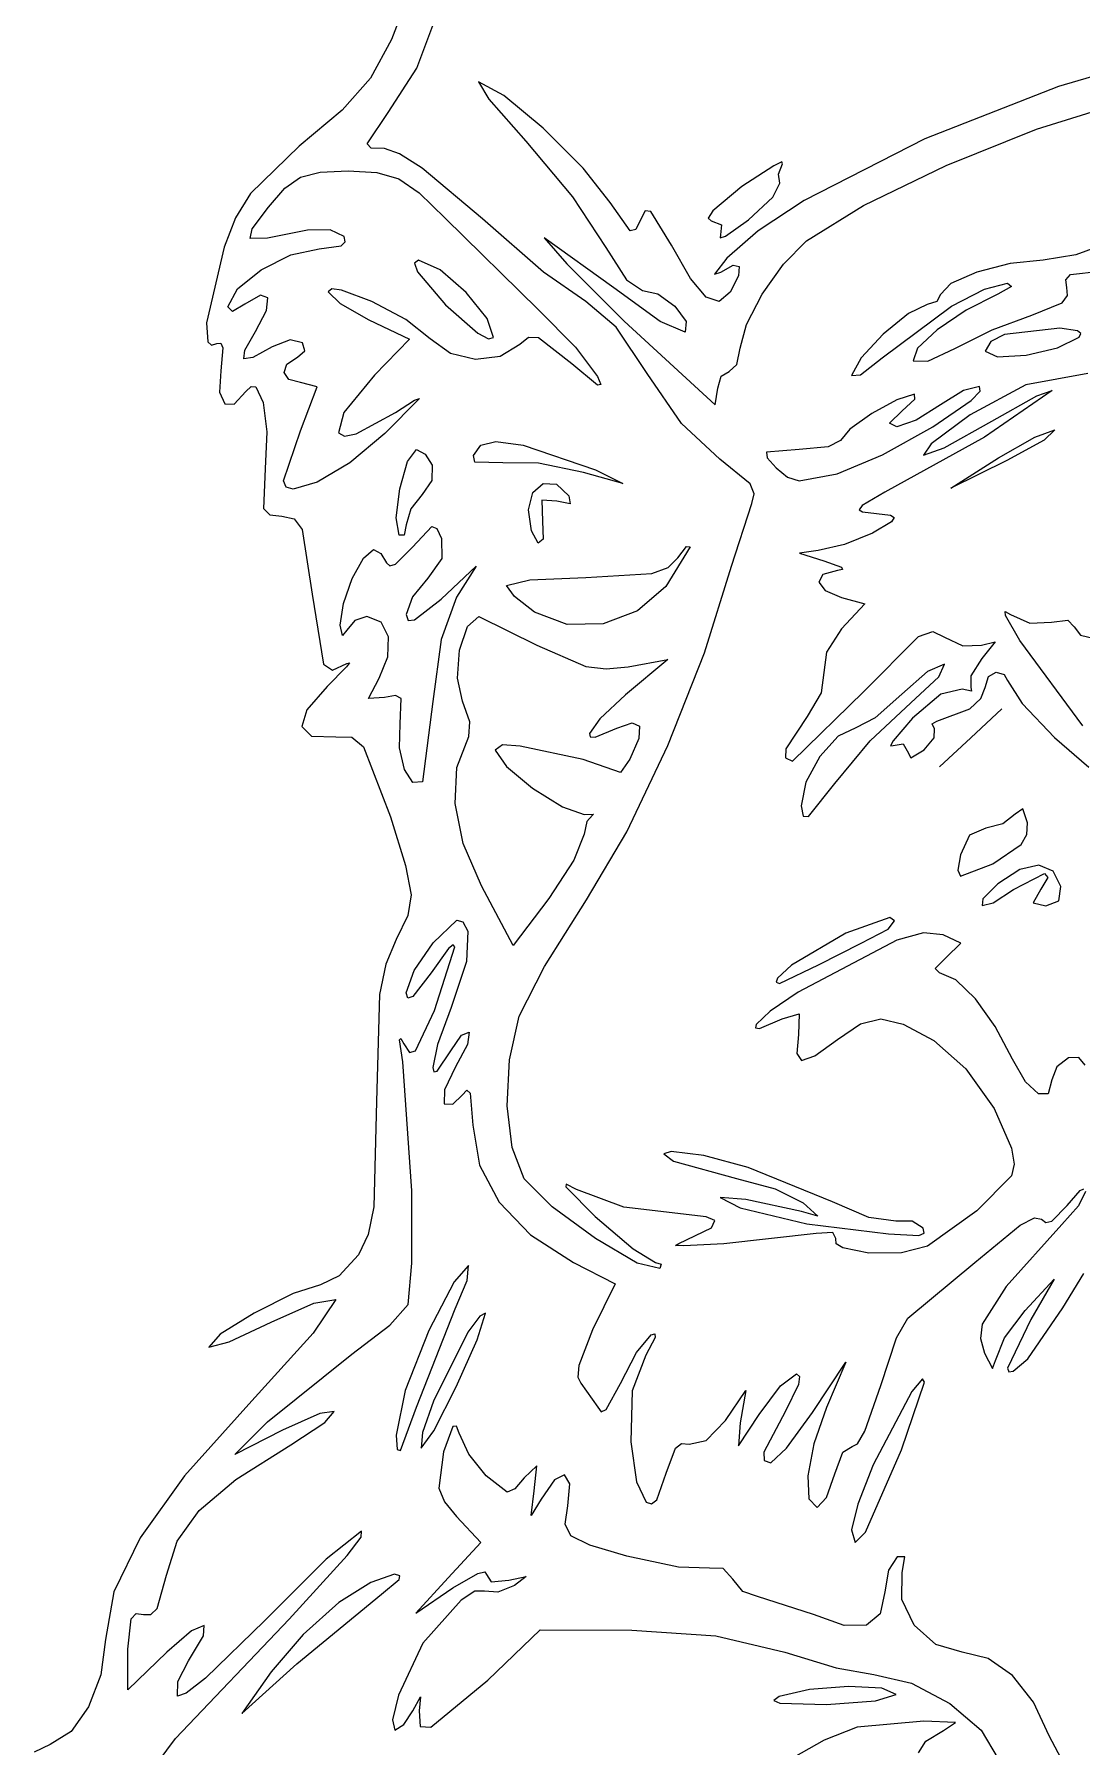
# Model space of a CAD drawing. Extents: x 11 to 198, y 0 to 191.
# Drawn here: x 51.7 to 84.9, y 96.8 to 151.1 of the extents above; entities that cross this region are included whole.
import ezdxf

# ---------------------------------------------------------------- set-up
doc = ezdxf.new("R2010")
doc.units = 0

msp = doc.modelspace()

# ---------------------------------------------------------------- linework, layer by layer
at = {"layer": 'Layer 1'}
for p, q in [((63.716998, 152.704774), (63.034974, 150.919409)), ((63.842587, 150.012372), (64.409854, 151.530376)), ((63.034974, 150.919409), (62.367138, 149.693373)), ((62.927481, 148.607611), (63.842587, 150.012372)), ((86.134678, 150.004353), (84.167247, 149.426656)), ((62.367138, 149.693373), (61.471826, 148.680459)), ((66.595932, 149.144991), (65.793803, 149.57775)), ((65.793803, 149.57775), (66.118094, 149.026049)), ((84.167247, 149.426656), (79.9346, 147.772717)), ((61.471826, 148.680459), (60.107374, 147.53446)), ((66.118094, 149.026049), (67.29064, 147.699913)), ((67.840973, 148.105343), (66.595932, 149.144991)), ((83.476453, 148.077826), (86.020329, 148.872547)), ((62.262407, 147.608102), (62.927481, 148.607611)), ((69.10533, 146.846752), (67.840973, 148.105343)), ((62.390211, 147.480386), (62.262407, 147.608102)), ((67.29064, 147.699913), (68.769176, 145.933862)), ((79.9346, 147.772717), (76.110536, 145.815235)), ((80.610346, 146.92433), (83.476453, 148.077826)), ((60.107374, 147.53446), (58.563529, 146.040842)), ((62.810712, 147.461082), (62.390211, 147.480386)), ((63.289834, 147.29801), (62.810712, 147.461082)), ((64.011877, 146.840986), (63.289834, 147.29801)), ((75.401596, 147.037544), (75.14996, 146.919876)), ((75.42817, 146.982009), (75.401596, 147.037544)), ((59.656066, 146.210517), (60.152485, 146.557706)), ((60.152485, 146.557706), (60.771341, 146.717172)), ((60.771341, 146.717172), (61.659244, 146.755526)), ((61.659244, 146.755526), (62.576092, 146.709825)), ((62.576092, 146.709825), (63.26315, 146.508714)), ((63.26315, 146.508714), (63.917663, 146.056182)), ((65.915511, 145.238228), (64.011877, 146.840986)), ((69.965402, 145.757164), (69.10533, 146.846752)), ((75.14996, 146.919876), (74.140177, 146.25952)), ((75.302272, 146.650751), (75.42817, 146.982009)), ((75.340681, 146.366059), (75.302272, 146.650751)), ((77.990898, 145.66262), (80.610346, 146.92433)), ((58.563529, 146.040842), (58.095613, 145.266764)), ((59.135471, 145.608998), (59.656066, 146.210517)), ((63.917663, 146.056182), (64.73688, 145.25622)), ((68.769176, 145.933862), (69.829936, 144.325238)), ((74.140177, 146.25952), (73.221455, 145.491434)), ((74.349022, 145.205772), (75.113668, 145.92125)), ((75.113668, 145.92125), (75.340681, 146.366059)), ((58.617515, 144.918859), (59.135471, 145.608998)), ((70.602431, 144.862299), (69.965402, 145.757164)), ((71.070016, 145.48843), (70.921431, 145.204361)), ((71.252601, 145.474545), (71.070016, 145.48843)), ((71.909209, 144.398263), (71.252601, 145.474545)), ((73.221455, 145.491434), (73.068118, 145.257212)), ((76.110536, 145.815235), (74.653834, 144.858109)), ((76.186995, 144.543255), (77.990898, 145.66262)), ((58.095613, 145.266764), (57.730356, 144.340055)), ((58.562912, 144.618617), (58.617515, 144.918859)), ((60.371605, 144.874161), (59.103621, 144.629857)), ((61.097357, 144.891447), (60.371605, 144.874161)), ((61.538947, 144.672725), (61.097357, 144.891447)), ((64.73688, 145.25622), (67.686457, 142.364145)), ((67.847808, 143.550847), (65.915511, 145.238228)), ((70.774036, 144.894705), (70.602431, 144.862299)), ((70.921431, 145.204361), (70.774036, 144.894705)), ((73.068118, 145.257212), (73.161571, 145.170494)), ((73.161571, 145.170494), (73.496357, 145.051696)), ((73.496357, 145.051696), (73.457552, 144.732344)), ((73.613832, 144.691775), (74.349022, 145.205772)), ((74.653834, 144.858109), (73.66181, 143.98763)), ((57.730356, 144.340055), (57.173408, 141.944604)), ((59.103621, 144.629857), (58.562912, 144.618617)), ((59.850039, 144.093634), (60.746255, 144.28608)), ((60.746255, 144.28608), (61.446607, 144.38693)), ((61.446607, 144.38693), (61.571954, 144.508281)), ((61.571954, 144.508281), (61.538947, 144.672725)), ((70.08323, 143.051004), (67.871665, 144.638858)), ((67.871665, 144.638858), (68.589337, 143.813567)), ((69.829936, 144.325238), (70.486808, 143.307518)), ((72.509301, 143.345342), (71.909209, 144.398263)), ((73.457552, 144.732344), (73.44871, 144.634966)), ((73.44871, 144.634966), (73.613832, 144.691775)), ((75.461083, 143.802669), (76.186995, 144.543255)), ((85.78044, 144.491044), (84.718005, 144.097211)), ((58.905768, 143.620167), (59.850039, 144.093634)), ((63.891624, 143.933302), (63.76028, 143.836839)), ((63.76028, 143.836839), (63.865077, 143.557417)), ((64.574629, 143.623398), (63.891624, 143.933302)), ((68.589337, 143.813567), (70.407345, 141.997345)), ((73.66181, 143.98763), (73.268904, 143.480556)), ((73.466018, 143.546305), (73.861257, 143.773868)), ((73.861257, 143.773868), (74.052997, 143.723487)), ((74.782101, 142.849788), (75.461083, 143.802669)), ((82.635744, 143.822662), (81.579736, 143.547186)), ((83.678589, 143.933302), (82.635744, 143.822662)), ((84.718005, 144.097211), (83.678589, 143.933302)), ((58.159075, 143.021487), (58.905768, 143.620167)), ((63.865077, 143.557417), (64.74711, 142.50949)), ((65.400676, 142.902396), (64.574629, 143.623398)), ((69.197757, 142.615676), (67.847808, 143.550847)), ((70.486808, 143.307518), (70.993397, 142.962104)), ((73.005246, 142.758287), (72.509301, 143.345342)), ((73.268904, 143.480556), (73.466018, 143.546305)), ((74.025861, 143.42744), (73.764469, 142.918007)), ((74.052997, 143.723487), (74.025861, 143.42744)), ((81.579736, 143.547186), (80.761853, 143.191542)), ((81.821885, 143.010788), (82.550052, 143.20411)), ((82.550052, 143.20411), (82.679698, 143.091485)), ((84.403228, 143.309657), (84.547481, 143.469664)), ((84.437767, 143.060882), (84.403228, 143.309657)), ((84.547481, 143.469664), (85.487987, 143.580524)), ((57.855592, 142.453398), (58.159075, 143.021487)), ((58.882948, 142.824603), (58.393226, 142.529246)), ((59.117214, 142.739457), (58.882948, 142.824603)), ((59.072478, 142.334628), (59.117214, 142.739457)), ((61.143617, 143.01664), (61.030594, 142.92224)), ((61.030594, 142.92224), (61.408287, 142.551823)), ((61.446955, 142.982047), (61.143617, 143.01664)), ((62.410176, 142.624143), (61.446955, 142.982047)), ((66.06645, 142.083367), (65.400676, 142.902396)), ((71.550081, 141.985085), (70.08323, 143.051004)), ((70.993397, 142.962104), (71.475154, 142.86455)), ((71.475154, 142.86455), (72.011383, 142.466627)), ((73.416988, 142.621155), (73.005246, 142.758287)), ((73.764469, 142.918007), (73.416988, 142.621155)), ((74.279662, 141.894063), (74.782101, 142.849788)), ((80.433384, 142.840396), (80.309515, 142.615676)), ((80.761853, 143.191542), (80.433384, 142.840396)), ((80.783428, 142.470861), (81.821885, 143.010788)), ((82.248427, 142.850274), (81.240281, 142.345531)), ((82.679698, 143.091485), (82.248427, 142.850274)), ((84.285543, 142.579208), (84.455219, 142.80379)), ((84.455219, 142.80379), (84.437767, 143.060882)), ((58.001642, 142.304923), (57.855592, 142.453398)), ((58.393226, 142.529246), (58.001642, 142.304923)), ((58.72519, 141.670937), (59.072478, 142.334628)), ((61.408287, 142.551823), (62.31647, 142.03959)), ((63.491469, 142.045047), (62.410176, 142.624143)), ((64.74711, 142.50949), (65.767565, 141.619519)), ((67.686457, 142.364145), (68.860722, 141.167699)), ((70.152154, 141.810857), (69.197757, 142.615676)), ((72.011383, 142.466627), (72.375168, 141.989065)), ((78.5813, 140.832736), (80.783428, 142.470861)), ((79.417935, 142.239157), (78.617018, 141.580052)), ((80.011814, 142.52219), (79.417935, 142.239157)), ((80.309515, 142.615676), (80.011814, 142.52219)), ((81.240281, 142.345531), (80.328741, 141.726455)), ((82.07217, 141.725794), (83.328986, 142.183523)), ((83.328986, 142.183523), (84.285543, 142.579208)), ((57.173408, 141.944604), (57.221363, 141.345334)), ((58.384175, 141.080348), (58.72519, 141.670937)), ((62.31647, 142.03959), (63.602346, 141.426462)), ((64.26204, 141.441278), (63.491469, 142.045047)), ((65.767565, 141.619519), (66.107946, 141.43882)), ((66.268642, 141.479378), (66.06645, 142.083367)), ((71.138036, 140.342728), (70.152154, 141.810857)), ((70.407345, 141.997345), (73.289629, 139.35001)), ((72.339598, 141.652592), (71.550081, 141.985085)), ((72.375168, 141.989065), (72.339598, 141.652592)), ((74.08338, 141.144945), (74.279662, 141.894063)), ((78.617018, 141.580052), (77.913336, 140.829864)), ((80.328741, 141.726455), (79.705002, 141.142767)), ((80.887057, 141.128364), (82.07217, 141.725794)), ((82.461857, 141.57357), (82.025912, 141.351893)), ((84.213047, 141.77311), (82.461857, 141.57357)), ((84.76681, 141.688713), (84.213047, 141.77311)), ((84.871178, 141.6037), (84.76681, 141.688713)), ((84.82547, 141.491373), (84.871178, 141.6037)), ((57.221363, 141.345334), (57.330421, 141.241006)), ((57.330421, 141.241006), (57.497522, 141.284292)), ((57.497522, 141.284292), (57.627879, 141.29966)), ((57.627879, 141.29966), (57.694505, 141.153764)), ((57.694505, 141.153764), (57.629814, 140.423161)), ((58.352921, 140.808086), (58.384175, 141.080348)), ((59.255415, 141.185867), (58.640358, 140.845982)), ((59.821536, 141.399915), (59.255415, 141.185867)), ((60.220968, 141.313925), (59.821536, 141.399915)), ((60.060454, 140.857078), (60.28954, 141.056133)), ((60.28954, 141.056133), (60.220968, 141.313925)), ((63.602346, 141.426462), (62.492859, 140.281697)), ((64.904262, 140.97458), (64.26204, 141.441278)), ((66.107946, 141.43882), (66.268642, 141.479378)), ((67.102256, 141.258892), (66.481069, 140.8733)), ((67.380179, 141.47606), (67.102256, 141.258892)), ((67.689984, 141.466943), (67.380179, 141.47606)), ((68.747613, 140.64153), (67.689984, 141.466943)), ((68.860722, 141.167699), (69.56641, 140.247477)), ((73.979751, 140.622701), (74.08338, 141.144945)), ((79.705002, 141.142767), (79.560258, 140.744189)), ((80.029718, 140.728182), (80.887057, 141.128364)), ((82.025912, 141.351893), (81.844496, 141.045814)), ((81.844496, 141.045814), (82.237, 140.863913)), ((83.139588, 140.918549), (84.139874, 141.148208)), ((84.139874, 141.148208), (84.82547, 141.491373)), ((58.640358, 140.845982), (58.352921, 140.808086)), ((59.633329, 140.372361), (59.724191, 140.638532)), ((59.724191, 140.638532), (60.060454, 140.857078)), ((65.696171, 140.781892), (64.904262, 140.97458)), ((66.481069, 140.8733), (65.696171, 140.781892)), ((69.563676, 139.965343), (68.747613, 140.64153)), ((73.730602, 140.405522), (73.979751, 140.622701)), ((77.913336, 140.829864), (77.61116, 140.273583)), ((77.896205, 140.29228), (78.5813, 140.832736)), ((79.560258, 140.744189), (80.029718, 140.728182)), ((82.237, 140.863913), (83.139588, 140.918549)), ((57.629814, 140.423161), (57.590044, 139.745778)), ((59.778078, 140.147465), (59.633329, 140.372361)), ((60.148649, 140.052744), (59.778078, 140.147465)), ((60.677816, 139.919394), (60.148649, 140.052744)), ((62.492859, 140.281697), (61.529113, 139.101109)), ((69.663601, 139.988075), (69.563676, 139.965343)), ((69.56641, 140.247477), (69.663601, 139.988075)), ((72.224813, 138.756638), (71.138036, 140.342728)), ((73.377824, 139.876355), (73.481453, 140.250079)), ((73.481453, 140.250079), (73.730602, 140.405522)), ((77.61116, 140.273583), (77.896205, 140.29228)), ((83.133811, 139.982718), (81.369657, 139.031804)), ((85.099579, 140.34308), (83.133811, 139.982718)), ((57.590044, 139.745778), (57.752449, 139.374484)), ((58.052238, 139.362958), (58.424623, 139.764877)), ((58.424623, 139.764877), (58.585865, 139.931316)), ((58.585865, 139.931316), (58.735007, 139.91284)), ((58.735007, 139.91284), (58.972267, 139.421139)), ((58.972267, 139.421139), (59.086958, 138.489767)), ((60.148649, 138.519571), (60.677816, 139.919394)), ((63.92377, 139.544303), (62.826587, 138.432787)), ((63.167018, 139.108005), (63.766338, 139.498199)), ((63.766338, 139.498199), (63.92377, 139.544303)), ((73.289629, 139.35001), (73.377824, 139.876355)), ((79.042981, 139.509047), (78.257846, 139.073432)), ((79.605767, 139.688677), (79.042981, 139.509047)), ((79.219475, 139.15951), (79.615292, 139.528736)), ((79.615292, 139.528736), (79.605767, 139.688677)), ((80.189703, 138.651818), (81.400988, 139.484975)), ((81.159886, 139.800023), (80.433384, 139.346835)), ((81.668107, 139.922216), (81.159886, 139.800023)), ((81.400988, 139.484975), (81.687262, 139.774337)), ((81.687262, 139.774337), (81.668107, 139.922216)), ((83.970336, 139.800508), (81.823682, 138.321971)), ((82.056163, 138.824371), (83.477064, 139.628087)), ((83.477064, 139.628087), (83.970336, 139.800508)), ((57.752449, 139.374484), (58.052238, 139.362958)), ((61.529113, 139.101109), (61.353562, 138.453822)), ((61.916199, 138.427049), (63.167018, 139.108005)), ((78.257846, 139.073432), (77.559825, 138.576434)), ((78.814706, 138.765148), (79.219475, 139.15951)), ((80.433384, 139.346835), (79.661109, 138.857488)), ((81.369657, 139.031804), (80.138214, 138.109053)), ((59.086958, 138.489767), (59.029637, 137.318714)), ((59.619482, 136.938067), (60.148649, 138.519571)), ((61.353562, 138.453822), (61.545733, 138.35742)), ((61.545733, 138.35742), (61.916199, 138.427049)), ((62.826587, 138.432787), (61.713197, 137.510113)), ((73.44203, 137.629865), (72.224813, 138.756638)), ((77.559825, 138.576434), (77.258382, 138.212654)), ((78.589347, 137.762768), (80.189703, 138.651818)), ((81.823682, 138.321971), (78.669494, 136.578586)), ((79.043086, 138.649393), (78.814706, 138.765148)), ((79.661109, 138.857488), (79.043086, 138.649393)), ((80.548175, 137.985195), (82.056163, 138.824371)), ((82.272063, 137.667965), (83.41815, 138.325763)), ((83.41815, 138.325763), (84.049358, 138.54991)), ((84.049358, 138.54991), (83.714396, 138.231043)), ((63.54772, 137.553786), (63.830946, 137.936076)), ((63.830946, 137.936076), (64.099013, 137.788218)), ((64.099013, 137.788218), (64.323424, 137.432662)), ((65.631177, 137.741376), (65.864358, 138.065898)), ((65.864358, 138.065898), (66.344787, 138.180794)), ((66.344787, 138.180794), (67.209324, 138.06828)), ((67.209324, 138.06828), (69.497266, 137.288023)), ((75.948165, 137.936076), (74.921977, 137.847837)), ((74.921977, 137.847837), (74.935388, 137.671013)), ((76.873545, 138.017347), (75.948165, 137.936076)), ((77.258382, 138.212654), (76.873545, 138.017347)), ((80.138214, 138.109053), (79.886622, 137.753469)), ((79.886622, 137.753469), (80.548175, 137.985195)), ((83.714396, 138.231043), (82.536999, 137.583298)), ((59.029637, 137.318714), (58.985364, 136.066353)), ((61.713197, 137.510113), (60.678786, 136.893397)), ((63.304513, 136.689888), (63.54772, 137.553786)), ((64.323424, 137.432662), (64.310503, 136.953236)), ((65.679017, 137.53241), (65.631177, 137.741376)), ((66.558625, 137.508509), (65.679017, 137.53241)), ((67.698275, 137.493384), (66.558625, 137.508509)), ((69.116266, 137.204414), (67.698275, 137.493384)), ((69.497266, 137.288023), (70.366423, 136.855164)), ((74.396867, 136.848285), (73.44203, 137.629865)), ((74.935388, 137.671013), (75.227439, 137.346584)), ((75.227439, 137.346584), (75.579969, 137.058381)), ((77.155018, 137.157848), (78.589347, 137.762768)), ((80.759351, 136.701353), (82.272063, 137.667965)), ((82.536999, 137.583298), (80.759351, 136.701353)), ((59.69776, 136.738993), (59.619482, 136.938067)), ((59.916499, 136.672695), (59.69776, 136.738993)), ((60.678786, 136.893397), (59.916499, 136.672695)), ((64.310503, 136.953236), (64.008393, 136.507678)), ((67.514869, 136.571751), (67.844633, 136.857281)), ((67.844633, 136.857281), (68.260322, 136.834571)), ((68.260322, 136.834571), (68.652363, 136.464992)), ((70.366423, 136.855164), (69.116266, 137.204414)), ((74.524854, 136.531413), (74.396867, 136.848285)), ((75.579969, 137.058381), (75.953236, 136.937229)), ((75.953236, 136.937229), (77.155018, 137.157848)), ((63.187115, 135.768839), (63.304513, 136.689888)), ((64.008393, 136.507678), (63.649309, 136.04964)), ((67.380598, 136.016611), (67.514869, 136.571751)), ((68.278418, 136.293542), (67.800007, 136.323484)), ((67.800007, 136.323484), (67.816632, 135.658894)), ((68.6928, 136.211124), (68.278418, 136.293542)), ((68.652363, 136.464992), (68.6928, 136.211124)), ((73.804333, 134.231907), (74.453444, 136.216989)), ((74.453444, 136.216989), (74.524854, 136.531413)), ((77.952914, 136.161559), (77.8559, 136.022118)), ((78.669494, 136.578586), (77.952914, 136.161559)), ((58.985364, 136.066353), (59.177672, 135.865159)), ((59.177672, 135.865159), (59.558099, 135.819408)), ((59.558099, 135.819408), (59.948365, 135.739647)), ((59.948365, 135.739647), (60.200816, 135.400925)), ((63.281318, 135.215099), (63.187115, 135.768839)), ((63.649309, 136.04964), (63.50004, 135.541066)), ((67.469278, 135.353565), (67.380598, 136.016611)), ((67.816632, 135.658894), (67.846309, 135.094537)), ((77.8559, 136.022118), (77.963938, 135.955933)), ((77.963938, 135.955933), (78.845883, 135.84763)), ((78.876382, 135.642126), (78.27522, 135.276218)), ((78.845883, 135.84763), (78.961573, 135.775376)), ((78.961573, 135.775376), (78.876382, 135.642126)), ((60.200816, 135.400925), (60.525769, 133.349962)), ((63.43579, 135.220656), (63.281318, 135.215099)), ((63.50004, 135.541066), (63.43579, 135.220656)), ((63.698301, 134.835157), (64.310371, 135.495999)), ((64.310371, 135.495999), (64.473498, 135.425013)), ((64.473498, 135.425013), (64.622932, 135.110677)), ((64.622932, 135.110677), (64.627078, 134.479645)), ((67.682576, 134.96886), (67.469278, 135.353565)), ((67.846309, 135.094537), (67.682576, 134.96886)), ((78.27522, 135.276218), (77.386126, 134.917057)), ((62.145907, 134.49094), (62.46887, 134.761074)), ((62.46887, 134.761074), (62.698264, 134.638087)), ((62.698264, 134.638087), (62.87527, 134.342327)), ((63.167459, 134.297039), (63.698301, 134.835157)), ((72.495879, 134.843624), (71.725059, 133.587382)), ((72.104295, 134.499313), (72.380785, 134.85628)), ((72.380785, 134.85628), (72.495879, 134.843624)), ((76.552826, 134.731793), (75.960909, 134.645319)), ((75.960909, 134.645319), (76.729215, 134.408296)), ((77.386126, 134.917057), (76.552826, 134.731793)), ((61.791227, 133.840897), (62.145907, 134.49094)), ((62.87527, 134.342327), (62.982041, 134.241085)), ((62.982041, 134.241085), (63.167459, 134.297039)), ((64.627078, 134.479645), (64.18196, 133.85761)), ((64.607057, 133.195798), (65.713722, 134.231907)), ((65.713722, 134.231907), (65.092833, 133.257887)), ((69.193877, 133.879129), (71.288452, 134.002689)), ((71.288452, 134.002689), (71.800901, 134.192561)), ((71.800901, 134.192561), (72.104295, 134.499313)), ((72.948405, 131.487746), (73.804333, 134.231907)), ((77.170187, 134.097146), (76.702024, 133.971612)), ((76.729215, 134.408296), (77.29538, 134.205757)), ((77.326463, 134.134601), (77.170187, 134.097146)), ((77.29538, 134.205757), (77.326463, 134.134601)), ((61.510962, 133.051484), (61.791227, 133.840897)), ((64.18196, 133.85761), (63.700374, 133.263135)), ((66.675042, 133.622659), (67.41495, 133.803811)), ((66.936142, 133.270411), (66.675042, 133.622659)), ((67.41495, 133.803811), (69.193877, 133.879129)), ((71.725059, 133.587382), (70.835083, 132.817587)), ((76.702024, 133.971612), (76.574213, 133.734225)), ((76.574213, 133.734225), (76.775346, 133.463634)), ((76.775346, 133.463634), (77.294013, 133.238484)), ((60.525769, 133.349962), (60.882207, 131.136897)), ((61.411241, 132.363242), (61.510962, 133.051484)), ((63.700374, 133.263135), (63.50004, 132.700145)), ((63.761581, 132.532046), (64.607057, 133.195798)), ((65.092833, 133.257887), (64.605999, 131.917816)), ((67.56369, 132.783753), (66.936142, 133.270411)), ((78.035552, 133.044456), (77.292249, 132.246472)), ((77.294013, 133.238484), (78.035552, 133.044456)), ((61.47968, 132.044287), (61.411241, 132.363242)), ((61.878408, 132.514804), (61.616911, 132.203434)), ((62.25685, 132.644406), (61.878408, 132.514804)), ((62.708169, 132.461), (62.25685, 132.644406)), ((62.938991, 131.992605), (62.708169, 132.461)), ((63.50004, 132.700145), (63.563524, 132.514661)), ((63.563524, 132.514661), (63.761581, 132.532046)), ((65.43979, 132.328929), (65.804739, 132.644406)), ((65.804739, 132.644406), (67.639184, 131.734944)), ((68.603883, 132.386735), (67.56369, 132.783753)), ((69.744519, 132.407692), (68.603883, 132.386735)), ((70.835083, 132.817587), (69.744519, 132.407692)), ((82.49046, 132.668312), (82.483405, 132.796873)), ((82.483405, 132.796873), (82.650947, 132.70332)), ((82.938416, 131.883508), (82.49046, 132.668312)), ((82.650947, 132.70332), (83.265442, 132.434327)), ((83.265442, 132.434327), (83.944231, 132.462725)), ((83.944231, 132.462725), (84.463035, 132.521154)), ((84.463035, 132.521154), (84.66672, 132.315264)), ((61.616911, 132.203434), (61.47968, 132.044287)), ((62.925139, 131.361953), (62.938991, 131.992605)), ((64.605999, 131.917816), (64.349882, 129.946713)), ((65.193639, 131.579237), (65.43979, 132.328929)), ((77.292249, 132.246472), (76.820981, 131.513532)), ((77.986869, 130.259627), (79.73797, 132.003541)), ((79.73797, 132.003541), (80.187046, 132.162991)), ((80.187046, 132.162991), (80.555092, 131.984006)), ((80.555092, 131.984006), (81.13797, 131.715145)), ((81.73196, 131.738119), (82.157366, 131.837823)), ((82.157366, 131.837823), (81.73584, 131.308083)), ((84.940123, 129.173776), (82.938416, 131.883508)), ((84.66672, 132.315264), (84.866392, 132.049402)), ((84.866392, 132.049402), (85.346523, 131.93885)), ((62.642437, 130.69178), (62.925139, 131.361953)), ((65.123304, 130.69044), (65.193639, 131.579237)), ((67.639184, 131.734944), (69.191893, 131.061403)), ((71.790323, 131.27845), (70.449414, 130.156968)), ((70.529494, 131.051966), (71.790323, 131.27845)), ((71.786883, 128.555003), (72.948405, 131.487746)), ((76.820981, 131.513532), (76.732037, 130.871344)), ((81.13797, 131.715145), (81.73196, 131.738119)), ((81.73584, 131.308083), (81.387913, 130.766304)), ((60.882207, 131.136897), (61.166276, 130.940929)), ((61.608929, 131.043764), (60.992847, 130.425785)), ((61.166276, 130.940929), (61.622555, 131.147922)), ((61.701418, 131.171911), (61.608929, 131.043764)), ((61.622555, 131.147922), (61.701418, 131.171911)), ((69.191893, 131.061403), (69.841892, 130.984453)), ((69.841892, 130.984453), (70.529494, 131.051966)), ((76.732037, 130.871344), (76.652794, 130.22307)), ((80.021824, 130.89939), (79.203953, 130.180604)), ((79.487939, 129.911435), (80.380379, 130.728557)), ((80.556856, 131.133458), (80.021824, 130.89939)), ((80.380379, 130.728557), (80.556856, 131.133458)), ((81.387913, 130.766304), (81.391882, 130.392271)), ((81.844496, 130.389096), (81.948125, 130.736142)), ((81.948125, 130.736142), (82.197274, 130.880516)), ((82.197274, 130.880516), (82.44757, 130.802728)), ((82.44757, 130.802728), (82.553933, 130.615933)), ((60.992847, 130.425785), (60.357113, 129.690017)), ((62.305534, 130.045138), (62.642437, 130.69178)), ((65.285802, 129.957649), (65.123304, 130.69044)), ((75.743906, 128.058292), (77.986869, 130.259627)), ((76.652794, 130.22307), (76.204987, 129.475048)), ((80.443526, 130.185676), (79.538033, 129.423896)), ((81.114598, 130.341824), (80.443526, 130.185676)), ((81.415562, 130.272459), (81.114598, 130.341824)), ((81.391882, 130.392271), (81.415562, 130.272459)), ((81.711124, 130.045716), (81.844496, 130.389096)), ((82.553933, 130.615933), (83.01266, 129.889711)), ((60.357113, 129.690017), (60.196142, 129.15477)), ((62.810006, 130.076888), (62.305534, 130.045138)), ((63.160971, 130.134644), (62.810006, 130.076888)), ((63.343627, 130.04549), (63.160971, 130.134644)), ((63.31342, 129.245743), (63.343627, 130.04549)), ((64.349882, 129.946713), (64.021093, 127.403183)), ((65.515681, 129.309772), (65.285802, 129.957649)), ((70.449414, 130.156968), (69.637991, 129.403264)), ((78.201931, 128.70048), (79.487939, 129.911435)), ((79.203953, 130.180604), (78.35561, 129.429143)), ((80.315909, 129.323354), (81.361455, 129.718509)), ((81.361455, 129.718509), (81.711124, 130.045716)), ((81.388001, 128.801242), (82.373663, 129.720935)), ((82.373663, 129.720935), (81.388001, 128.801242)), ((83.01266, 129.889711), (84.039084, 128.81381)), ((60.196142, 129.15477), (60.503549, 128.856392)), ((63.290148, 128.482188), (63.31342, 129.245743)), ((65.486533, 128.838637), (65.515681, 129.309772)), ((69.637991, 129.403264), (69.310823, 128.935607)), ((69.483717, 128.814488), (70.172483, 129.100398)), ((70.172483, 129.100398), (70.660921, 129.278755)), ((70.660921, 129.278755), (70.897045, 129.166765)), ((70.897045, 129.166765), (70.875399, 128.777292)), ((76.204987, 129.475048), (75.534444, 128.454462)), ((77.74698, 129.116626), (77.18878, 128.85121)), ((78.35561, 129.429143), (77.74698, 129.116626)), ((79.538033, 129.423896), (78.929668, 128.705507)), ((80.171138, 129.239084), (80.315909, 129.323354)), ((80.236181, 129.078879), (80.171138, 129.239084)), ((60.503549, 128.856392), (61.272952, 128.831229)), ((61.272952, 128.831229), (61.774823, 128.819025)), ((61.774823, 128.819025), (62.1489, 128.512141)), ((65.108812, 127.86363), (65.486533, 128.838637)), ((66.555494, 128.5752), (66.322264, 128.408601)), ((67.116014, 128.533837), (66.555494, 128.5752)), ((69.310823, 128.935607), (69.333774, 128.82795)), ((69.333774, 128.82795), (69.483717, 128.814488)), ((70.487646, 125.820434), (71.786883, 128.555003)), ((70.875399, 128.777292), (70.590525, 128.123203)), ((77.18878, 128.85121), (76.610373, 128.20324)), ((77.079171, 127.348503), (78.201931, 128.70048)), ((78.929668, 128.705507), (78.845387, 128.54447)), ((78.934078, 128.553592), (79.246771, 128.611183)), ((79.246771, 128.611183), (79.37505, 128.388845)), ((79.912684, 128.418126), (80.229478, 128.796259)), ((80.229478, 128.796259), (80.236181, 129.078879)), ((81.388001, 128.801242), (80.402692, 127.881903)), ((80.402692, 127.881903), (81.388001, 128.801242)), ((84.039084, 128.81381), (85.125238, 127.873177)), ((62.1489, 128.512141), (63.00474, 126.294402)), ((63.446594, 127.800059), (63.290148, 128.482188)), ((66.322264, 128.408601), (66.678173, 127.886677)), ((69.107799, 128.112973), (67.116014, 128.533837)), ((70.2889, 127.705514), (69.107799, 128.112973)), ((70.590525, 128.123203), (70.2889, 127.705514)), ((75.534444, 128.454462), (75.524048, 128.162582)), ((75.524048, 128.162582), (75.743906, 128.058292)), ((76.610373, 128.20324), (76.167763, 127.39513)), ((78.845387, 128.54447), (78.934078, 128.553592)), ((79.37505, 128.388845), (79.495039, 128.164434)), ((79.495039, 128.164434), (79.912684, 128.418126)), ((63.713371, 127.380131), (63.446594, 127.800059)), ((65.051866, 126.717074), (65.108812, 127.86363)), ((66.678173, 127.886677), (67.506628, 127.201306)), ((64.021093, 127.403183), (63.713371, 127.380131)), ((67.506628, 127.201306), (68.448722, 126.611053)), ((76.167763, 127.39513), (76.016956, 126.649297)), ((76.248555, 126.304368), (77.079171, 127.348503)), ((65.311561, 125.448082), (65.051866, 126.717074)), ((68.448722, 126.611053), (69.145546, 126.374483)), ((76.016956, 126.649297), (76.083708, 126.320199)), ((83.035827, 126.550651), (82.793469, 126.382597)), ((83.181877, 126.102491), (83.035827, 126.550651)), ((63.00474, 126.294402), (63.483989, 124.750497)), ((69.222276, 126.150954), (69.144488, 125.750418)), ((69.145546, 126.374483), (69.440822, 126.380171)), ((69.409071, 126.350141), (69.222276, 126.150954)), ((69.440822, 126.380171), (69.409071, 126.350141)), ((76.083708, 126.320199), (76.248555, 126.304368)), ((81.864957, 125.941624), (81.349725, 125.714744)), ((82.403032, 126.071094), (81.864957, 125.941624)), ((82.793469, 126.382597), (82.403032, 126.071094)), ((83.164933, 125.738275), (83.181877, 126.102491)), ((65.883761, 124.105767), (65.311561, 125.448082)), ((69.144488, 125.750418), (68.813582, 124.927299)), ((69.218571, 123.670792), (70.487646, 125.820434)), ((81.349725, 125.714744), (81.058859, 125.091782)), ((82.091088, 124.811323), (82.989437, 125.415764)), ((82.989437, 125.415764), (83.164933, 125.738275)), ((68.813582, 124.927299), (68.018068, 123.712067)), ((81.058859, 125.091782), (80.983707, 124.609711)), ((81.066444, 124.41974), (82.091088, 124.811323)), ((83.549913, 124.760435), (82.946861, 124.624913)), ((84.001491, 124.579912), (83.549913, 124.760435)), ((63.483989, 124.750497), (63.662935, 123.827734)), ((80.983707, 124.609711), (81.066444, 124.41974)), ((82.946861, 124.624913), (82.24631, 124.171031)), ((82.747255, 123.990056), (83.723259, 124.502246)), ((83.835536, 124.378845), (83.608386, 124.001345)), ((83.723259, 124.502246), (83.835536, 124.378845)), ((84.24762, 124.085659), (84.001491, 124.579912)), ((63.662935, 123.827734), (63.558381, 123.168166)), ((66.891295, 122.217347), (65.883761, 124.105767)), ((68.018068, 123.712067), (66.891295, 122.217347)), ((81.775655, 123.694136), (81.751583, 123.487215)), ((82.24631, 124.171031), (81.775655, 123.694136)), ((82.100111, 123.576959), (82.747255, 123.990056)), ((83.608386, 124.001345), (83.368188, 123.573646)), ((84.177417, 123.633398), (84.24762, 124.085659)), ((63.558381, 123.168166), (63.187126, 122.413844)), ((67.879073, 121.55871), (69.218571, 123.670792)), ((81.751583, 123.487215), (82.100111, 123.576959)), ((83.368188, 123.573646), (83.767489, 123.472178)), ((83.767489, 123.472178), (84.177417, 123.633398)), ((64.356232, 122.305894), (65.110031, 123.026663)), ((65.110031, 123.026663), (65.299208, 122.972099)), ((65.299208, 122.972099), (65.454783, 122.671372)), ((65.454783, 122.671372), (65.410377, 121.716314)), ((77.434771, 122.613516), (75.711803, 121.601837)), ((78.828244, 123.105642), (77.434771, 122.613516)), ((77.919488, 122.293194), (78.774181, 122.738444)), ((78.774181, 122.738444), (78.976565, 122.999086)), ((78.976565, 122.999086), (78.828244, 123.105642)), ((79.895932, 122.622402), (79.047628, 122.387209)), ((80.516992, 122.563775), (79.895932, 122.622402)), ((63.187126, 122.413844), (62.851507, 121.634188)), ((63.751968, 121.431313), (64.356232, 122.305894)), ((64.841274, 122.130734), (64.288499, 121.35551)), ((64.401388, 120.160298), (65.045164, 122.181231)), ((64.986906, 122.245757), (64.841274, 122.130734)), ((65.045164, 122.181231), (64.986906, 122.245757)), ((79.047628, 122.387209), (75.919589, 120.737443)), ((76.560234, 121.61198), (77.919488, 122.293194)), ((81.076498, 122.290857), (80.516992, 122.563775)), ((80.608362, 121.839874), (81.076498, 122.290857)), ((62.851507, 121.634188), (62.654299, 120.671077)), ((65.410377, 121.716314), (64.927027, 120.255901)), ((67.083559, 119.980029), (67.879073, 121.55871)), ((75.711803, 121.601837), (75.265252, 121.188833)), ((75.327628, 121.014021), (76.560234, 121.61198)), ((80.257789, 121.491197), (80.608362, 121.839874)), ((63.501451, 120.718393), (63.751968, 121.431313)), ((64.288499, 121.35551), (63.711751, 120.60912)), ((75.265252, 121.188833), (75.221935, 121.063389)), ((75.221935, 121.063389), (75.327628, 121.014021)), ((80.397753, 121.35551), (80.257789, 121.491197)), ((80.91814, 121.131716), (80.397753, 121.35551)), ((81.537447, 120.530891), (80.91814, 121.131716)), ((62.654299, 120.671077), (62.56412, 117.277044)), ((63.555917, 120.55283), (63.501451, 120.718393)), ((63.711751, 120.60912), (63.555917, 120.55283)), ((75.919589, 120.737443), (75.028268, 120.144583)), ((82.166081, 119.658868), (81.537447, 120.530891)), ((63.792449, 118.882757), (64.401388, 120.160298)), ((64.927027, 120.255901), (64.490365, 119.081922)), ((66.770325, 118.598781), (67.083559, 119.980029)), ((75.028268, 120.144583), (74.594247, 119.720957)), ((74.696073, 119.596377), (75.412295, 119.900654)), ((75.412295, 119.900654), (75.952795, 120.058478)), ((75.952795, 120.058478), (75.930526, 119.400062)), ((77.898476, 119.736116), (78.536056, 119.89889)), ((78.536056, 119.89889), (79.250233, 119.725907)), ((64.911152, 118.886064), (65.252421, 119.375323)), ((65.252421, 119.375323), (65.497116, 119.475909)), ((65.497116, 119.475909), (65.443582, 119.080401)), ((74.594247, 119.720957), (74.573269, 119.613173)), ((74.573269, 119.613173), (74.696073, 119.596377)), ((75.930526, 119.400062), (75.873122, 118.801485)), ((77.162074, 119.238842), (77.898476, 119.736116)), ((79.250233, 119.725907), (80.216426, 119.215911)), ((82.714447, 118.621481), (82.166081, 119.658868)), ((63.289343, 119.233286), (63.328171, 119.278221)), ((63.393854, 118.533286), (63.289343, 119.233286)), ((63.328171, 119.278221), (63.426662, 119.101964)), ((63.426662, 119.101964), (63.60223, 118.83032)), ((63.60223, 118.83032), (63.792449, 118.882757)), ((64.490365, 119.081922), (64.340975, 118.358661)), ((64.480642, 118.241561), (64.911152, 118.886064)), ((65.443582, 119.080401), (65.067785, 118.376653)), ((75.873122, 118.801485), (76.030626, 118.578883)), ((76.445967, 118.726564), (77.162074, 119.238842)), ((80.216426, 119.215911), (81.237112, 118.315258)), ((63.678413, 114.447235), (63.393854, 118.533286)), ((64.340975, 118.358661), (64.374564, 118.214625)), ((65.067785, 118.376653), (64.712097, 117.652796)), ((66.695944, 117.143252), (66.770325, 118.598781)), ((76.030626, 118.578883), (76.445967, 118.726564)), ((81.237112, 118.315258), (82.129011, 117.055234)), ((83.125791, 117.90183), (82.714447, 118.621481)), ((84.116607, 118.373081), (83.961164, 117.966372)), ((84.490331, 118.660992), (84.116607, 118.373081)), ((84.811717, 118.674811), (84.490331, 118.660992)), ((85.01328, 118.430495), (84.811717, 118.674811)), ((64.374564, 118.214625), (64.480642, 118.241561)), ((83.53029, 117.521475), (83.125791, 117.90183)), ((83.961164, 117.966372), (83.838546, 117.527345)), ((62.56412, 117.277044), (62.480688, 113.947348)), ((64.712097, 117.652796), (64.706188, 117.209663)), ((64.706188, 117.209663), (64.974343, 117.190128)), ((64.974343, 117.190128), (65.277688, 117.485183)), ((65.277688, 117.485183), (65.427663, 117.638861)), ((65.427663, 117.638861), (65.530542, 117.539069)), ((65.530542, 117.539069), (65.611416, 116.531976)), ((83.838546, 117.527345), (83.53029, 117.521475)), ((66.854264, 115.817502), (66.695944, 117.143252)), ((82.129011, 117.055234), (82.680922, 115.80328)), ((65.611416, 116.531976), (65.82596, 115.260157)), ((67.239134, 114.825589), (66.854264, 115.817502)), ((71.898626, 115.700479), (71.667027, 115.62203)), ((71.667027, 115.62203), (71.966712, 115.387212)), ((72.933307, 115.565337), (71.898626, 115.700479)), ((74.33619, 115.190053), (72.933307, 115.565337)), ((82.680922, 115.80328), (82.763379, 115.295155)), ((65.82596, 115.260157), (66.444325, 114.089342)), ((71.966712, 115.387212), (73.96273, 114.843228)), ((77.005793, 114.106275), (74.33619, 115.190053)), ((82.763379, 115.295155), (82.681638, 114.926837)), ((68.124067, 113.942233), (67.239134, 114.825589)), ((68.568479, 114.66319), (68.555966, 114.574235)), ((68.555966, 114.574235), (69.484566, 113.636375)), ((68.900013, 114.497153), (68.568479, 114.66319)), ((70.392925, 113.933017), (68.900013, 114.497153)), ((73.96273, 114.843228), (75.189604, 114.516291)), ((75.189604, 114.516291), (76.079398, 114.069233)), ((82.681638, 114.926837), (81.581985, 113.81466)), ((84.445175, 113.989858), (84.850738, 114.458259)), ((84.850738, 114.458259), (84.974161, 114.514626)), ((62.480688, 113.947348), (62.297916, 113.062923)), ((63.682035, 112.158775), (63.678413, 114.447235)), ((66.444325, 114.089342), (67.442896, 113.051877)), ((69.49709, 112.935317), (68.124067, 113.942233)), ((73.007407, 113.630025), (70.392925, 113.933017)), ((74.259769, 114.178594), (73.450584, 114.242888)), ((73.450584, 114.242888), (74.08338, 113.915069)), ((74.08338, 113.915069), (76.200048, 113.406011)), ((76.023659, 113.79195), (74.259769, 114.178594)), ((76.079398, 114.069233), (76.539553, 113.64709)), ((78.163522, 113.602905), (77.005793, 114.106275)), ((83.960062, 113.488649), (84.445175, 113.989858)), ((84.800776, 113.969706), (84.275136, 113.384491)), ((85.019498, 114.432947), (84.800776, 113.969706)), ((69.484566, 113.636375), (70.695344, 112.610187)), ((73.284117, 113.511342), (73.007407, 113.630025)), ((73.17824, 113.277202), (73.284117, 113.511342)), ((76.539553, 113.64709), (76.023659, 113.79195)), ((76.200048, 113.406011), (78.778855, 113.089921)), ((79.014864, 113.490324), (78.163522, 113.602905)), ((79.531816, 113.494381), (79.014864, 113.490324)), ((79.88552, 113.271955), (79.531816, 113.494381)), ((81.581985, 113.81466), (80.014284, 112.695868)), ((84.275136, 113.384491), (82.509483, 111.424809)), ((82.953542, 113.359135), (83.403488, 113.590188)), ((83.403488, 113.590188), (83.633433, 113.554177)), ((83.633433, 113.554177), (83.772422, 113.448123)), ((83.772422, 113.448123), (83.960062, 113.488649)), ((62.297916, 113.062923), (61.988739, 112.426346)), ((67.442896, 113.051877), (68.79806, 112.180107)), ((70.815079, 112.163747), (69.49709, 112.935317)), ((72.143101, 112.781241), (73.17824, 113.277202)), ((76.494265, 113.101563), (73.562239, 112.772201)), ((77.018537, 113.125199), (76.494265, 113.101563)), ((77.114449, 112.941402), (77.018537, 113.125199)), ((77.122775, 112.77613), (77.114449, 112.941402)), ((78.778855, 113.089921), (79.739117, 113.030126)), ((79.739117, 113.030126), (79.911041, 113.112841)), ((79.911041, 113.112841), (79.88552, 113.271955)), ((81.521704, 112.179049), (82.953542, 113.359135)), ((61.988739, 112.426346), (61.379844, 111.756377)), ((70.695344, 112.610187), (71.395212, 112.183282)), ((72.035931, 112.723627), (72.143101, 112.781241)), ((72.297706, 112.707416), (72.035931, 112.723627)), ((73.562239, 112.772201), (72.297706, 112.707416)), ((77.334582, 112.640653), (77.122775, 112.77613)), ((78.164051, 112.476396), (77.334582, 112.640653)), ((79.193678, 112.483259), (78.164051, 112.476396)), ((80.014284, 112.695868), (79.193678, 112.483259)), ((61.379844, 111.756377), (60.788941, 111.477726)), ((63.567421, 110.848017), (63.682035, 112.158775)), ((65.474891, 112.089796), (65.024835, 111.564245)), ((65.431367, 111.606622), (65.474891, 112.089796)), ((68.79806, 112.180107), (70.126622, 111.50242)), ((71.534912, 111.986432), (70.815079, 112.163747)), ((71.395212, 112.183282), (71.574996, 112.125471)), ((71.574996, 112.125471), (71.534912, 111.986432)), ((79.392689, 110.419392), (81.521704, 112.179049)), ((84.3023, 110.748534), (84.971961, 111.832753)), ((59.925241, 111.201462), (58.683915, 110.575981)), ((60.788941, 111.477726), (59.925241, 111.201462)), ((65.024835, 111.564245), (64.214415, 110.028514)), ((65.054733, 110.716784), (65.431367, 111.606622)), ((70.126622, 111.50242), (69.405191, 110.044742)), ((82.509483, 111.424809), (81.751186, 110.226246)), ((83.112027, 110.66422), (84.026781, 111.654115)), ((84.026781, 111.654115), (83.288416, 110.377764)), ((59.222607, 110.2871), (60.573835, 110.887749)), ((61.267308, 111.006062), (60.551036, 109.939041)), ((60.573835, 110.887749), (61.267308, 111.006062)), ((62.980178, 110.200008), (63.567421, 110.848017)), ((63.82636, 107.597168), (65.054733, 110.716784)), ((82.459388, 109.789639), (83.112027, 110.66422)), ((83.192681, 109.132105), (84.3023, 110.748534)), ((58.683915, 110.575981), (57.61007, 109.906249)), ((57.892281, 109.665682), (59.222607, 110.2871)), ((61.782011, 109.278155), (62.980178, 110.200008)), ((65.831109, 110.481834), (65.458311, 109.97842)), ((65.746905, 109.733283), (66.009703, 110.577789)), ((66.009703, 110.577789), (65.831109, 110.481834)), ((79.0385, 109.792594), (79.392689, 110.419392)), ((81.751186, 110.226246), (81.696781, 109.776388)), ((83.288416, 110.377764), (82.550052, 108.835419)), ((57.61007, 109.906249), (57.248814, 109.49723)), ((57.248814, 109.49723), (57.892281, 109.665682)), ((60.551036, 109.939041), (58.51317, 107.689596)), ((64.214415, 110.028514), (63.470451, 108.125012)), ((65.458311, 109.97842), (64.370608, 107.785816)), ((65.08366, 108.239753), (65.746905, 109.733283)), ((69.405191, 110.044742), (68.970083, 108.913515)), ((70.801795, 109.328911), (71.261862, 109.890578)), ((71.387495, 109.809571), (71.092175, 109.2457)), ((71.261862, 109.890578), (71.380059, 109.921032)), ((71.380059, 109.921032), (71.387495, 109.809571)), ((78.544611, 108.285791), (79.0385, 109.792594)), ((81.696781, 109.776388), (81.820507, 109.308141)), ((82.175049, 109.076719), (82.459388, 109.789639)), ((59.108307, 107.130795), (61.782011, 109.278155)), ((70.29278, 108.34788), (70.801795, 109.328911)), ((71.092175, 109.2457), (70.66602, 108.116766)), ((81.820507, 109.308141), (82.078741, 108.818838)), ((82.078741, 108.818838), (82.175049, 109.076719)), ((82.73628, 108.734987), (83.192681, 109.132105)), ((68.970083, 108.913515), (68.938912, 108.553235)), ((68.938912, 108.553235), (69.037949, 108.356699)), ((75.356512, 108.275516), (75.864203, 108.655502)), ((75.864203, 108.655502), (75.96281, 108.56411)), ((75.96281, 108.56411), (75.932334, 108.312778)), ((76.376437, 107.427835), (77.434771, 109.021333)), ((77.434771, 109.021333), (76.817409, 107.585879)), ((79.85539, 108.498356), (79.521806, 108.088941)), ((79.923002, 108.386112), (79.85539, 108.498356)), ((82.550052, 108.835419), (82.599805, 108.712534)), ((82.599805, 108.712534), (82.73628, 108.734987)), ((63.470451, 108.125012), (63.179718, 106.715223)), ((64.375172, 106.845178), (65.08366, 108.239753)), ((69.037949, 108.356699), (69.570291, 107.597168)), ((69.840916, 107.522996), (70.29278, 108.34788)), ((70.66602, 108.116766), (70.614514, 106.497559)), ((73.615949, 107.177362), (74.259769, 108.126335)), ((74.259769, 108.126335), (74.08338, 107.097282)), ((74.688747, 107.361865), (75.356512, 108.275516)), ((75.932334, 108.312778), (75.52342, 107.467346)), ((78.032421, 106.83649), (78.544611, 108.285791)), ((79.521806, 108.088941), (78.292374, 105.766294)), ((79.198661, 106.243559), (79.923002, 108.386112)), ((58.51317, 107.689596), (56.481301, 105.419398)), ((60.760614, 107.401591), (59.583499, 106.873268)), ((61.216376, 107.46395), (60.760614, 107.401591)), ((60.920522, 107.114816), (61.216376, 107.46395)), ((63.321931, 106.224332), (63.82636, 107.597168)), ((64.370608, 107.785816), (64.02321, 106.79548)), ((69.570291, 107.597168), (69.682535, 107.44727)), ((69.682535, 107.44727), (69.840916, 107.522996)), ((75.52342, 107.467346), (74.836032, 106.173488)), ((75.551333, 106.302429), (76.376437, 107.427835)), ((76.817409, 107.585879), (76.416808, 106.437449)), ((58.068317, 106.100331), (59.108307, 107.130795)), ((59.583499, 106.873268), (58.068317, 106.100331)), ((59.84279, 106.408659), (60.920522, 107.114816)), ((64.98281, 106.982893), (64.682905, 106.187467)), ((65.090347, 106.999176), (64.98281, 106.982893)), ((65.178205, 106.771315), (65.090347, 106.999176)), ((73.010891, 106.546904), (73.615949, 107.177362)), ((74.034564, 106.37735), (74.688747, 107.361865)), ((74.08338, 107.097282), (74.034564, 106.37735)), ((58.108313, 105.30292), (59.84279, 106.408659)), ((63.179718, 106.715223), (63.220282, 106.25692)), ((63.976643, 106.297534), (64.375172, 106.845178)), ((64.02321, 106.79548), (63.976643, 106.297534)), ((65.490149, 106.106549), (65.178205, 106.771315)), ((70.614514, 106.497559), (70.799816, 105.228319)), ((72.03202, 106.301591), (72.229162, 106.443154)), ((72.229162, 106.443154), (72.46801, 106.422064)), ((72.46801, 106.422064), (73.010891, 106.546904)), ((76.416808, 106.437449), (76.224831, 105.4226)), ((77.340623, 106.175605), (77.633738, 106.348687)), ((77.633738, 106.348687), (77.803893, 106.440618)), ((77.803893, 106.440618), (78.032421, 106.83649)), ((63.220282, 106.25692), (63.321931, 106.224332)), ((64.682905, 106.187467), (64.535135, 105.027577)), ((66.030164, 105.419822), (65.490149, 106.106549)), ((71.742345, 105.504842), (72.03202, 106.301591)), ((74.836032, 106.173488), (74.839008, 105.909958)), ((74.839008, 105.909958), (75.053519, 105.833984)), ((75.053519, 105.833984), (75.551333, 106.302429)), ((77.082699, 105.483675), (77.340623, 106.175605)), ((78.05447, 103.638029), (79.198661, 106.243559)), ((56.481301, 105.419398), (55.068293, 103.454364)), ((56.946395, 104.320742), (58.108313, 105.30292)), ((66.705028, 104.903752), (66.030164, 105.419822)), ((67.238076, 105.36373), (66.938512, 105.014067)), ((67.636097, 105.74451), (67.238076, 105.36373)), ((67.555223, 104.951333), (67.636097, 105.74451)), ((68.195603, 105.294603), (67.779943, 104.68675)), ((68.521041, 105.450117), (68.195603, 105.294603)), ((68.687596, 105.17059), (68.521041, 105.450117)), ((71.443735, 104.661515), (71.742345, 105.504842)), ((76.224831, 105.4226), (76.256029, 104.698463)), ((76.822613, 104.733978), (77.082699, 105.483675)), ((78.292374, 105.766294), (77.806908, 104.529714)), ((64.535135, 105.027577), (64.717185, 104.602298)), ((66.938512, 105.014067), (66.705028, 104.903752)), ((67.456313, 104.170547), (67.555223, 104.951333)), ((68.62661, 104.473319), (68.687596, 105.17059)), ((70.799816, 105.228319), (71.102891, 104.592822)), ((76.256029, 104.698463), (76.524957, 104.422166)), ((76.524957, 104.422166), (76.822613, 104.733978)), ((56.249482, 103.349148), (56.946395, 104.320742)), ((64.717185, 104.602298), (65.099888, 104.132535)), ((67.779943, 104.68675), (67.456313, 104.170547)), ((68.543332, 103.892597), (68.62661, 104.473319)), ((71.102891, 104.592822), (71.273592, 104.534742)), ((71.273592, 104.534742), (71.443735, 104.661515)), ((77.806908, 104.529714), (77.61116, 103.709554)), ((62.088928, 103.665104), (60.965595, 102.780955)), ((62.071703, 103.484455), (62.088928, 103.665104)), ((65.099888, 104.132535), (65.861889, 103.310563)), ((68.721066, 103.523773), (68.543332, 103.892597)), ((77.61116, 103.709554), (77.727792, 103.311345)), ((77.727792, 103.311345), (78.05447, 103.638029)), ((55.068293, 103.454364), (54.243189, 101.74366)), ((55.910021, 102.275159), (56.249482, 103.349148)), ((61.633624, 102.900149), (62.071703, 103.484455)), ((65.861889, 103.310563), (64.833188, 102.190845)), ((69.318562, 103.231347), (68.721066, 103.523773)), ((70.494569, 102.879821), (69.318562, 103.231347)), ((60.965595, 102.780955), (59.007765, 100.830533)), ((59.795871, 100.885567), (61.633624, 102.900149)), ((72.12533, 102.525499), (70.494569, 102.879821)), ((73.111829, 102.496351), (72.12533, 102.525499)), ((79.060019, 102.857948), (78.784191, 102.431307)), ((79.295499, 102.856625), (79.060019, 102.857948)), ((79.217711, 102.365823), (79.295499, 102.856625)), ((55.610248, 101.220882), (55.910021, 102.275159)), ((62.383145, 102.043384), (61.363616, 101.415439)), ((63.127506, 102.303029), (62.383145, 102.043384)), ((62.723928, 101.672614), (63.281715, 102.136253)), ((63.295578, 102.259791), (63.127506, 102.303029)), ((63.281715, 102.136253), (63.295578, 102.259791)), ((64.833188, 102.190845), (63.804487, 101.070775)), ((64.975358, 101.878637), (65.773518, 102.333808)), ((65.773518, 102.333808), (65.994136, 102.382271)), ((65.994136, 102.382271), (66.048861, 102.293151)), ((66.048861, 102.293151), (66.188649, 102.061067)), ((66.188649, 102.061067), (66.754417, 102.119231)), ((66.754417, 102.119231), (67.305985, 102.231767)), ((67.305985, 102.231767), (66.936803, 101.950603)), ((73.548392, 102.48246), (73.111829, 102.496351)), ((73.850547, 102.149217), (73.548392, 102.48246)), ((74.168223, 101.761338), (73.850547, 102.149217)), ((78.784191, 102.431307), (78.669494, 101.744581)), ((79.20355, 101.508732), (79.217711, 102.365823)), ((54.243189, 101.74366), (53.975034, 100.236455)), ((60.035054, 99.470221), (62.723928, 101.672614)), ((63.804487, 101.070775), (64.975358, 101.878637)), ((65.240206, 101.482467), (64.029207, 100.126036)), ((65.677132, 101.766817), (65.240206, 101.482467)), ((65.979717, 101.769981), (65.677132, 101.766817)), ((66.399787, 101.737261), (65.979717, 101.769981)), ((66.936803, 101.950603), (66.399787, 101.737261)), ((74.636183, 101.599942), (74.168223, 101.761338)), ((76.40854, 101.031969), (74.636183, 101.599942)), ((78.669494, 101.744581), (78.522198, 101.047497)), ((79.598932, 100.690436), (79.20355, 101.508732)), ((54.68059, 99.932008), (54.789554, 100.897958)), ((54.789554, 100.897958), (54.942081, 101.058092)), ((54.942081, 101.058092), (55.174479, 101.035497)), ((55.174479, 101.035497), (55.414423, 101.028078)), ((55.414423, 101.028078), (55.610248, 101.220882)), ((61.363616, 101.415439), (60.233801, 100.400585)), ((77.379749, 100.687454), (76.40854, 101.031969)), ((78.522198, 101.047497), (78.088292, 100.693876)), ((56.696997, 100.508728), (55.915313, 99.836052)), ((56.195683, 97.107579), (59.795871, 100.885567)), ((56.600408, 99.561238), (57.07781, 100.356008)), ((57.097252, 100.676942), (56.696997, 100.508728)), ((57.07781, 100.356008), (57.097252, 100.676942)), ((59.007765, 100.830533), (57.146067, 99.01333)), ((60.233801, 100.400585), (59.223312, 99.210577)), ((66.089078, 98.954107), (67.745723, 100.541608)), ((67.745723, 100.541608), (70.650145, 100.529966)), ((70.650145, 100.529966), (73.314015, 100.351417)), ((73.314015, 100.351417), (75.494492, 99.836052)), ((78.088292, 100.693876), (77.379749, 100.687454)), ((80.278807, 100.077391), (79.598932, 100.690436)), ((53.975034, 100.236455), (53.829375, 99.123766)), ((54.68059, 98.639429), (54.68059, 99.932008)), ((55.915313, 99.836052), (54.68059, 98.639429)), ((64.029207, 100.126036), (63.259401, 98.473138)), ((75.494492, 99.836052), (77.123885, 99.346132)), ((81.118126, 99.836052), (80.278807, 100.077391)), ((81.938489, 99.641021), (81.118126, 99.836052)), ((56.271663, 98.910627), (56.600408, 99.561238)), ((58.298328, 97.895773), (60.035054, 99.470221)), ((77.123885, 99.346132), (78.316716, 99.126615)), ((82.712153, 99.095483), (81.938489, 99.641021)), ((53.829375, 99.123766), (53.440796, 98.107484)), ((56.253274, 98.448929), (56.271663, 98.910627)), ((57.146067, 99.01333), (56.533347, 98.535453)), ((59.223312, 99.210577), (58.298328, 97.895773)), ((64.279327, 97.463091), (66.089078, 98.954107)), ((77.51031, 98.745262), (76.279517, 98.654521)), ((78.571041, 98.696568), (77.51031, 98.745262)), ((78.316716, 99.126615), (79.509955, 98.854679)), ((79.509955, 98.854679), (80.723368, 98.213185)), ((83.377338, 98.258771), (82.712153, 99.095483)), ((56.533347, 98.535453), (56.253274, 98.448929)), ((63.259401, 98.473138), (63.068124, 97.695323)), ((63.715587, 97.983968), (63.951684, 98.425028)), ((63.951684, 98.425028), (63.914201, 97.983968)), ((75.318103, 98.432348), (75.144928, 98.30537)), ((75.144928, 98.30537), (75.336051, 98.221123)), ((76.279517, 98.654521), (75.318103, 98.432348)), ((75.336051, 98.221123), (76.817409, 98.179759)), ((76.817409, 98.179759), (78.37466, 98.29181)), ((78.37466, 98.29181), (79.022272, 98.500434)), ((79.022272, 98.500434), (78.571041, 98.696568)), ((80.723368, 98.213185), (81.719028, 97.362803)), ((83.872264, 97.190217), (83.377338, 98.258771)), ((53.440796, 98.107484), (52.881891, 97.325425)), ((63.068124, 97.695323), (63.140206, 97.366606)), ((63.426442, 97.54789), (63.715587, 97.983968)), ((63.914201, 97.983968), (63.942082, 97.483585)), ((79.904217, 97.656237), (77.787549, 97.461856)), ((80.905577, 97.611919), (79.904217, 97.656237)), ((52.881891, 97.325425), (52.225255, 96.915403)), ((55.646937, 96.367539), (56.195683, 97.107579)), ((63.140206, 97.366606), (63.426442, 97.54789)), ((63.942082, 97.483585), (64.279327, 97.463091)), ((77.787549, 97.461856), (76.74934, 97.046917)), ((79.961058, 97.017091), (80.521578, 97.35567)), ((80.521578, 97.35567), (80.905577, 97.611919)), ((81.719028, 97.362803), (82.25901, 96.4642)), ((84.25494, 96.474122), (83.872264, 97.190217)), ((52.225255, 96.915403), (51.71699, 96.669032)), ((76.74934, 97.046917), (75.52708, 96.368553)), ((79.727828, 96.651525), (79.961058, 97.017091))]:
    msp.add_line(p, q, dxfattribs=at)

doc.saveas('drawing.dxf')
